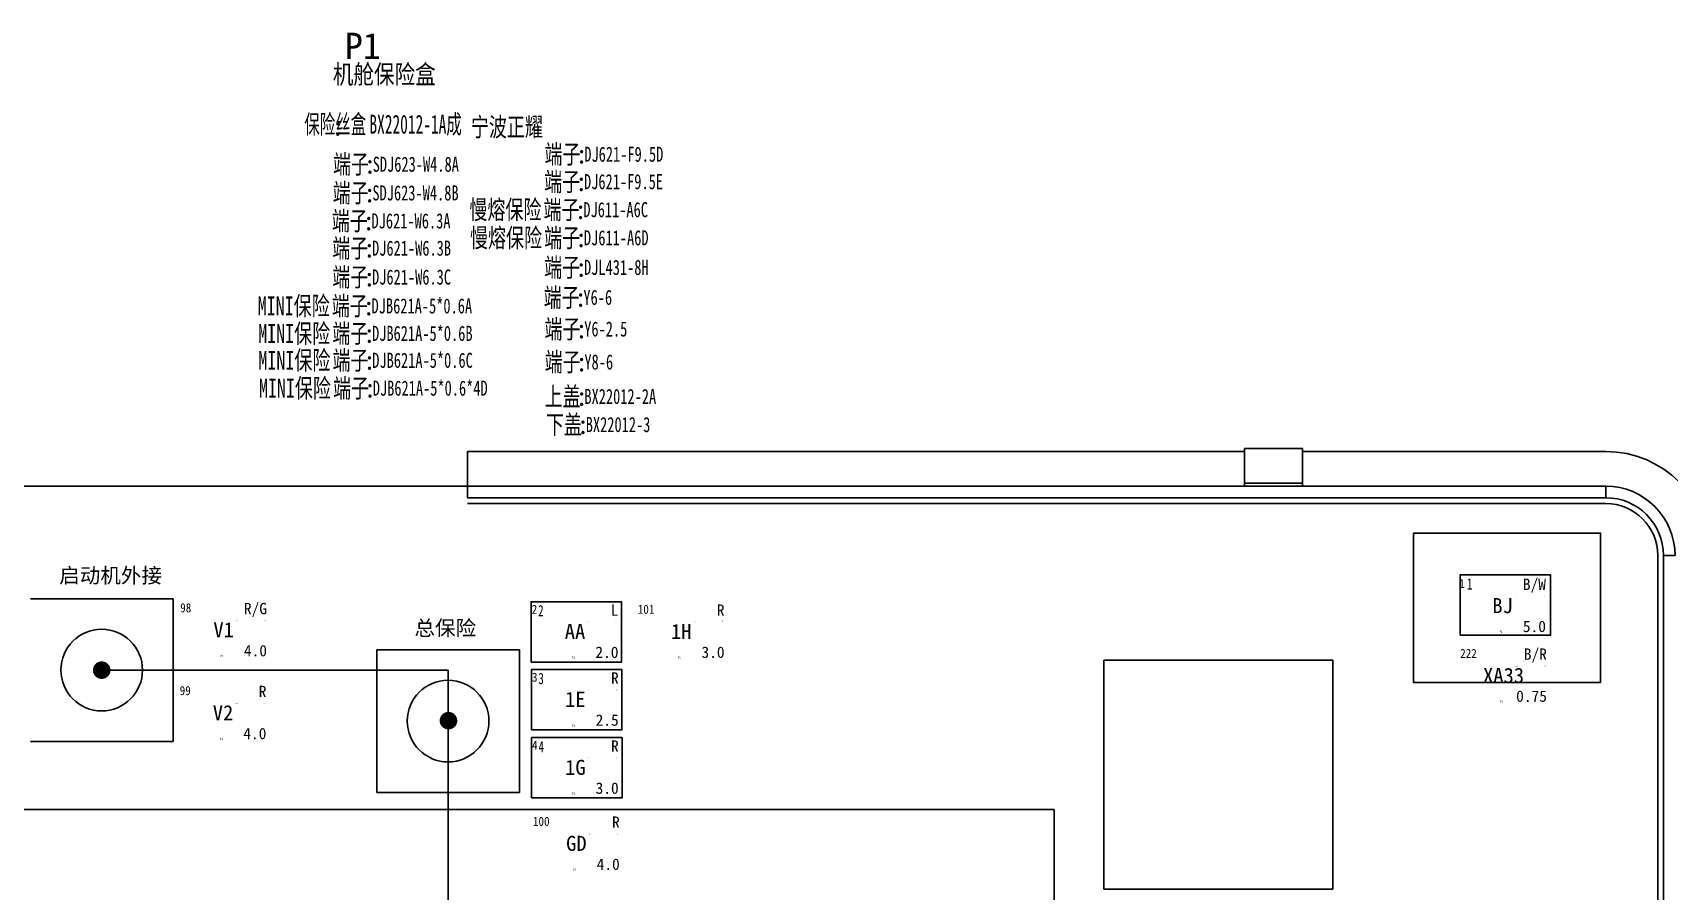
# Model space of a CAD drawing. Header units: millimetres. Extents: x -2653 to 6698, y -4403 to -42.
# Drawn here: x -1253 to -1035.9, y -661.7 to -547.9 of the extents above; entities that cross this region are included whole.
import ezdxf
from ezdxf.enums import TextEntityAlignment as Align

# ---------------------------------------------------------------- set-up
doc = ezdxf.new("R2010")
doc.units = ezdxf.units.MM
doc.header["$MEASUREMENT"] = 0
doc.linetypes.add('ACAD_ISO02W100', pattern=[15, 12, -3])
for name, color, linetype in [('文字', 3, 'Continuous'), ('轮廓线', 7, 'Continuous'), ('连接器-供应商', 43, 'Continuous'), ('连接器-功能', 63, 'Continuous'), ('连接器-名称', 53, 'Continuous'), ('连接器-编码', 52, 'Continuous'), ('附件-供应商', 43, 'Continuous'), ('附件-名称', 53, 'Continuous'), ('附件-数量', 21, 'Continuous'), ('附件-编码', 52, 'Continuous')]:
    doc.layers.add(name, color=color, linetype=linetype)
for name, color, linetype, plot in [('连接器-不打印', 1, 'Continuous', False), ('连接器-位置', 12, 'Continuous', False), ('附件-不打印', 2, 'Continuous', False), ('隐藏-剥皮长度', 2, 'Continuous', False), ('隐藏-加余量', 1, 'Continuous', False), ('隐藏-备注', 1, 'Continuous', False), ('隐藏-孔位', 1, 'Continuous', False), ('隐藏-对应端子', 2, 'Continuous', False), ('隐藏-规格', 1, 'Continuous', False), ('隐藏-辅助信息', 3, 'Continuous', False), ('隐藏-防水栓', 2, 'Continuous', False)]:
    doc.layers.add(name, color=color, linetype=linetype, plot=plot)
doc.styles.add('CL', font='', dxfattribs={"height": 2})
doc.styles.get("Standard").update_dxf_attribs({"font": 'txt', "bigfont": 'gbcbig.shx'})
doc.styles.add('灯泡', font='', dxfattribs={"width": 0.7})
doc.styles.get('CL').set_extended_font_data('SimSun')
doc.styles.get('灯泡').set_extended_font_data('NSimSun')

# ---------------------------------------------------------------- blocks, each defined once
blk = doc.blocks.new('连接器')
at = {"layer": '文字', "style": 'CL'}
blk.add_text(':', height=2.5, dxfattribs=at).set_placement((-3.93, -4.36), align=Align.MIDDLE_CENTER)
at = {"layer": '连接器-不打印', "color": 2, "style": 'CL', "width": 0.6, "flags": 5}
for tag, p in [('供方编码', (-7.19, -6.29)), ('数量', (-5.12, -5.84))]:
    blk.add_attdef(tag, text='', height=0.2, dxfattribs=at).set_placement(p, align=Align.MIDDLE_LEFT)
at = {"layer": '连接器-不打印', "color": 3, "style": 'CL', "width": 0.6, "flags": 5}
for tag, p in [('工位', (-7.19, -5.84)), ('规格', (-2.94, -5.84))]:
    blk.add_attdef(tag, text='', height=0.2, dxfattribs=at).set_placement(p, align=Align.MIDDLE_LEFT)
at = {"layer": '连接器-不打印', "color": 1, "style": 'CL', "width": 0.6, "flags": 5}
for tag, p in [('选项', (-7.19, -6.06)), ('备注', (-2.94, -6.06))]:
    blk.add_attdef(tag, text='', height=0.2, dxfattribs=at).set_placement(p, align=Align.MIDDLE_LEFT)
at = {"layer": '连接器-不打印', "color": 1, "style": 'CL', "width": 0.6, "flags": 1}
for tag, p in [('加余量', (-4.97, -6.06)), ('单位', (-4.97, -6.29)), ('自带线', (-2.77, -6.29))]:
    blk.add_attdef(tag, text='', height=0.2, dxfattribs=at).set_placement(p, align=Align.MIDDLE_CENTER)
at = {"layer": '连接器-位置', "color": 1, "style": 'CL', "flags": 4}
blk.add_attdef('位置', text='', height=3.5, dxfattribs=at).set_placement((-4.41, 2.42), align=Align.MIDDLE_CENTER)
at = {"layer": '连接器-供应商', "color": 3, "style": 'CL', "width": 0.6, "flags": 4}
blk.add_attdef('供应商', text='', height=2.5, dxfattribs=at).set_placement((-16.81, -4.38), align=Align.MIDDLE_RIGHT)
at = {"layer": '连接器-功能', "color": 3, "style": 'CL', "width": 0.8, "flags": 4}
blk.add_attdef('功能', text='', height=2.5, dxfattribs=at).set_placement((-4.34, -1.26), align=Align.MIDDLE_CENTER)
at = {"layer": '连接器-名称', "color": 3, "style": 'CL', "width": 0.6, "flags": 4}
blk.add_attdef('名称', text='', height=2.5, dxfattribs=at).set_placement((-4.1, -4.36), align=Align.MIDDLE_RIGHT)
at = {"layer": '连接器-编码', "color": 2, "style": 'CL', "width": 0.6, "flags": 4}
blk.add_attdef('编码', text='', height=2.5, dxfattribs=at).set_placement((-3.66, -4.36), align=Align.MIDDLE_LEFT)
blk = doc.blocks.new('附件')
at = {"layer": '文字', "color": 3, "style": 'CL'}
blk.add_text(':', height=2.5, dxfattribs=at).set_placement((-3.79, -0.38), align=Align.MIDDLE_CENTER)
at = {"layer": '附件-不打印', "color": 3, "style": 'CL', "width": 0.7, "flags": 5}
for tag, p in [('供方编码', (-8.49, -1.62)), ('范围', (-8.49, -1.32)), ('工位', (-6.9, -1.32)), ('位置', (-5.31, -1.32))]:
    blk.add_attdef(tag, text='', height=0.2, dxfattribs=at).set_placement(p, align=Align.MIDDLE_CENTER)
at = {"layer": '附件-不打印', "color": 1, "style": 'CL'}
for tag, width, flags, p in [('选项', 0.7, 13, (-6.9, -1.62)), ('备注', 0.7, 5, (-5.31, -1.62)), ('规格', 0.7, 5, (-3.72, -1.62)), ('单位', 0.6, 1, (-3.72, -1.32))]:
    blk.add_attdef(tag, text='', height=0.2, dxfattribs=dict(at, width=width, flags=flags)).set_placement(p, align=Align.MIDDLE_CENTER)
at = {"layer": '附件-供应商', "color": 3, "style": 'CL', "width": 0.7, "flags": 8}
blk.add_attdef('供应商', text='', height=2.5, dxfattribs=at).set_placement((-13.4, -0.42), align=Align.MIDDLE_RIGHT)
at = {"layer": '附件-名称', "color": 3, "style": 'CL', "width": 0.7, "flags": 4}
blk.add_attdef('名称', text='', height=2.5, dxfattribs=at).set_placement((-3.92, -0.38), align=Align.MIDDLE_RIGHT)
at = {"layer": '附件-数量', "color": 2, "style": 'CL', "width": 0.7, "flags": 2}
blk.add_attdef('*', text='', height=1, dxfattribs=at).set_placement((15.72, -0.38), align=Align.MIDDLE_CENTER)
at = {"layer": '附件-数量', "color": 2, "style": 'CL', "width": 0.7, "flags": 4}
blk.add_attdef('数量', text='', height=1.2, dxfattribs=at).set_placement((16.07, -0.38), align=Align.MIDDLE_LEFT)
at = {"layer": '附件-编码', "color": 2, "style": 'CL', "width": 0.7, "flags": 4}
blk.add_attdef('编码', text='', height=2.5, dxfattribs=at).set_placement((-3.65, -0.38), align=Align.MIDDLE_LEFT)
blk = doc.blocks.new('BX22012-1成')
at = {"color": 0, "lineweight": -3}
for p, q in [((1149.9, 297.79), (1046.84, 297.79)), ((1192.42, 297.79), (1157.56, 297.79)), ((961.03, 293.2), (1046.84, 293.2)), ((1046.84, 293.2), (1197.79, 293.2)), ((1046.84, 291.66), (1197.79, 291.66)), ((1046.84, 290.9), (1197.79, 290.9)), ((1204.68, 284), (1204.68, 76.12)), ((1205.45, 284), (1205.45, 76.11)), ((1131.23, 270.11), (1131.23, 239.75)), ((1131.23, 270.11), (1161.59, 270.11)), ((1161.59, 239.75), (1161.59, 270.11)), ((1044.27, 268.81), (998.33, 268.81)), ((1044.27, 268.81), (1044.27, 223.25)), ((1124.63, 250.31), (950.3, 250.31)), ((1124.63, 146.69), (1124.63, 250.31)), ((1161.59, 239.75), (1131.23, 239.75))]:
    blk.add_line(p, q, dxfattribs=at)
at = {"color": 0, "lineweight": -3, "ltscale": 0.101352}
for p, q in [((1046.84, 293.2), (1046.84, 297.79)), ((1149.9, 297.79), (1149.9, 293.2)), ((1157.56, 293.2), (1157.56, 297.79))]:
    blk.add_line(p, q, dxfattribs=at)
at = {"color": 0, "lineweight": -3, "ltscale": 0.168919}
for p, q in [((1157.56, 298.18), (1149.9, 298.18)), ((1157.56, 293.58), (1149.9, 293.58))]:
    blk.add_line(p, q, dxfattribs=at)
at = {"color": 0, "lineweight": -3, "ltscale": 0.008446}
for p, q in [((1149.9, 297.79), (1149.9, 298.18)), ((1157.56, 297.79), (1157.56, 298.18))]:
    blk.add_line(p, q, dxfattribs=at)
at = {"color": 0, "lineweight": -3, "ltscale": 0.118243}
blk.add_line((1197.79, 297.79), (1192.42, 297.79), dxfattribs=at)
at = {"color": 0, "lineweight": -3, "ltscale": 0.033783}
for p, q in [((1046.84, 293.2), (1046.84, 291.66)), ((1197.79, 291.66), (1197.79, 293.2))]:
    blk.add_line(p, q, dxfattribs=at)
at = {"color": 0, "lineweight": -3, "ltscale": 0.033784}
blk.add_line((1206.98, 284), (1205.45, 284), dxfattribs=at)
at = {"color": 0, "lineweight": -3, "ltscale": 0.472973}
for p, q in [((1007.79, 278.26), (988.87, 278.26)), ((988.87, 259.35), (1007.79, 259.35))]:
    blk.add_line(p, q, dxfattribs=at)
at = {"color": 0, "lineweight": -3, "ltscale": 0.472972}
for p, q in [((1007.79, 259.35), (1007.79, 278.26)), ((1053.73, 271.51), (1034.81, 271.51)), ((1034.81, 271.51), (1034.81, 252.59)), ((1053.73, 252.59), (1053.73, 271.51)), ((1034.81, 252.59), (1053.73, 252.59))]:
    blk.add_line(p, q, dxfattribs=at)
at = {"color": 0, "lineweight": -3}
for points in [[(1172.29, 286.97), (1197.1, 286.97), (1197.1, 267.18), (1172.29, 267.18)], [(1178.47, 273.43), (1190.47, 273.43), (1190.47, 281.43), (1178.47, 281.43)], [(1055.28, 269.88), (1067.28, 269.88), (1067.28, 277.88), (1055.28, 277.88)], [(1055.32, 260.88), (1067.32, 260.88), (1067.32, 268.88), (1055.32, 268.88)], [(1055.33, 251.86), (1067.33, 251.86), (1067.33, 259.86), (1055.33, 259.86)]]:
    blk.add_lwpolyline(points, close=True, dxfattribs=at)
for centre in [(998.33, 268.81), (1044.27, 262.05)]:
    blk.add_circle(centre, 5.41, dxfattribs=at)
for radius in [13.79, 9.19, 7.66, 6.9]:
    blk.add_arc((1197.79, 284), radius, 0, 90, dxfattribs=at)
for points in [[(998.33, 268.81), (997.36, 269.45), (997.18, 269.03), (997.25, 269.25)], [(998.33, 268.81), (997.68, 269.78), (997.36, 269.45), (997.5, 269.63)], [(998.33, 268.81), (998.1, 269.95), (997.68, 269.78), (997.88, 269.88)], [(998.33, 268.81), (998.44, 267.64), (998.1, 269.95), (998.33, 269.97)], [(998.56, 269.95), (998.33, 269.97), (998.56, 267.66), (998.44, 267.64)], [(998.56, 269.95), (998.56, 267.66), (998.78, 269.88), (998.67, 267.69)], [(998.67, 267.69), (998.78, 267.73), (998.78, 269.88), (998.88, 267.78)], [(998.78, 269.88), (998.88, 267.78), (998.98, 269.78), (998.98, 267.84)], [(999.15, 269.63), (998.98, 269.78), (999.15, 267.98), (999.07, 267.9)], [(998.98, 269.78), (998.98, 267.84), (999.07, 267.9)], [(999.15, 269.63), (999.15, 267.98), (999.3, 269.45), (999.23, 268.07)], [(999.23, 268.07), (999.3, 268.16), (999.3, 269.45), (999.36, 268.26)], [(999.3, 269.45), (999.36, 268.26), (999.41, 269.25), (999.41, 268.36)], [(999.47, 269.03), (999.41, 269.25), (999.47, 268.58), (999.45, 268.47)], [(999.41, 269.25), (999.41, 268.36), (999.45, 268.47)], [(998.33, 268.81), (997.18, 269.03), (997.17, 268.69), (997.16, 268.81)], [(998.33, 268.81), (997.17, 268.69), (997.21, 268.47), (997.18, 268.58)], [(998.33, 268.81), (997.21, 268.47), (997.3, 268.26), (997.25, 268.36)], [(998.33, 268.81), (997.3, 268.26), (997.43, 268.07), (997.36, 268.16)], [(998.33, 268.81), (997.43, 268.07), (997.59, 267.9), (997.5, 267.98)], [(998.33, 268.81), (997.59, 267.9), (997.78, 267.78), (997.68, 267.84)], [(998.33, 268.81), (997.78, 267.78), (997.99, 267.69), (997.88, 267.73)], [(998.33, 268.81), (997.99, 267.69), (998.21, 267.64), (998.1, 267.66)], [(998.33, 268.81), (998.21, 267.64), (998.44, 267.64), (998.33, 267.64)], [(999.47, 269.03), (999.47, 268.58), (999.5, 268.81), (999.49, 268.69)], [(1044.32, 262.1), (1043.35, 262.75), (1043.17, 262.33), (1043.24, 262.55)], [(1044.32, 262.1), (1043.67, 263.08), (1043.35, 262.75), (1043.49, 262.93)], [(1044.32, 262.1), (1044.09, 263.25), (1043.67, 263.08), (1043.87, 263.18)], [(1044.32, 262.1), (1044.43, 260.94), (1044.09, 263.25), (1044.32, 263.27)], [(1044.54, 263.25), (1044.32, 263.27), (1044.54, 260.96), (1044.43, 260.94)], [(1044.54, 263.25), (1044.54, 260.96), (1044.76, 263.18), (1044.65, 260.99)], [(1044.65, 260.99), (1044.76, 261.03), (1044.76, 263.18), (1044.87, 261.08)], [(1044.76, 263.18), (1044.87, 261.08), (1044.96, 263.08), (1044.96, 261.13)], [(1045.14, 262.93), (1044.96, 263.08), (1045.14, 261.28), (1045.06, 261.2)], [(1044.96, 263.08), (1044.96, 261.13), (1045.06, 261.2)], [(1045.14, 262.93), (1045.14, 261.28), (1045.29, 262.75), (1045.22, 261.36)], [(1045.22, 261.36), (1045.29, 261.46), (1045.29, 262.75), (1045.35, 261.55)], [(1045.29, 262.75), (1045.35, 261.55), (1045.39, 262.55), (1045.39, 261.66)], [(1044.32, 262.1), (1043.17, 262.33), (1043.16, 261.99), (1043.15, 262.1)], [(1044.32, 262.1), (1043.16, 261.99), (1043.2, 261.77), (1043.17, 261.88)], [(1044.32, 262.1), (1043.2, 261.77), (1043.29, 261.55), (1043.24, 261.66)], [(1044.32, 262.1), (1043.29, 261.55), (1043.41, 261.36), (1043.35, 261.46)], [(1044.32, 262.1), (1043.41, 261.36), (1043.58, 261.2), (1043.49, 261.28)], [(1044.32, 262.1), (1043.58, 261.2), (1043.77, 261.08), (1043.67, 261.13)], [(1044.32, 262.1), (1043.77, 261.08), (1043.98, 260.99), (1043.87, 261.03)], [(1044.32, 262.1), (1043.98, 260.99), (1044.2, 260.94), (1044.09, 260.96)], [(1044.32, 262.1), (1044.2, 260.94), (1044.43, 260.94), (1044.32, 260.94)], [(1045.46, 262.33), (1045.39, 262.55), (1045.46, 261.88), (1045.43, 261.77)], [(1045.39, 262.55), (1045.39, 261.66), (1045.43, 261.77)], [(1045.46, 262.33), (1045.46, 261.88), (1045.48, 262.1), (1045.48, 261.99)]]:
    blk.add_solid(points, dxfattribs=at)
at = {"color": 0, "lineweight": -3, "char_height": 1.5, "width": 3.6791, "attachment_point": 1, "style": '灯泡'}
for s, insert in [('1', (1179.4, 280.99)), ('2', (1056.21, 277.45)), ('3', (1056.25, 268.45)), ('4', (1056.26, 259.42))]:
    blk.add_mtext(s, dxfattribs=dict(at, insert=insert))
blk = doc.blocks.new('电线2')
at = {"layer": '轮廓线', "color": 7, "style": 'CL', "flags": 4}
for tag, p in [('颜色', (5.88, 2.8)), ('线径', (5.88, -2.78))]:
    blk.add_attdef(tag, text='', height=1.5, dxfattribs=at).set_placement(p, align=Align.MIDDLE_RIGHT)
blk.add_attdef('线号', text='', height=2, dxfattribs=at).set_placement((0.13, -0.02), align=Align.MIDDLE_CENTER)
at = {"layer": '隐藏-剥皮长度', "color": 2, "style": 'CL', "width": 0.9, "flags": 4}
blk.add_attdef('剥皮', text='', height=0.1, dxfattribs=at).set_placement((5.74, 1.22), align=Align.MIDDLE_RIGHT)
at = {"layer": '隐藏-加余量', "color": 1, "style": 'CL', "width": 0.9, "flags": 4}
blk.add_attdef('加余量', text='', height=0.1, dxfattribs=at).set_placement((5.74, 1.36), align=Align.MIDDLE_RIGHT)
at = {"layer": '隐藏-备注', "color": 1, "style": 'CL', "width": 0.9, "flags": 5}
blk.add_attdef('备注', text='', height=0.1, dxfattribs=at).set_placement((3.7, -1.38), align=Align.MIDDLE_CENTER)
at = {"layer": '隐藏-孔位', "color": 6, "style": 'CL', "width": 0.9, "flags": 4}
blk.add_attdef('孔位', text='', height=1.2, dxfattribs=at).set_placement((-5.62, 2.91), align=Align.MIDDLE_LEFT)
at = {"layer": '隐藏-对应端子', "color": 2, "style": 'CL', "width": 0.9, "flags": 4}
blk.add_attdef('对应簧片', text='', height=0.1, dxfattribs=at).set_placement((2.06, 1.21), align=Align.MIDDLE_RIGHT)
at = {"layer": '隐藏-规格', "color": 1, "style": 'CL', "width": 0.9, "flags": 5}
blk.add_attdef('规格', text='', height=0.2, dxfattribs=at).set_placement((5.74, -1.39), align=Align.MIDDLE_RIGHT)
at = {"layer": '隐藏-辅助信息', "color": 3, "style": 'CL', "width": 0.9, "flags": 5}
for tag, p in [('供方编码', (3.7, 1.24)), ('编码', (3.7, 1.37))]:
    blk.add_attdef(tag, text='', height=0.1, dxfattribs=at).set_placement(p, align=Align.MIDDLE_CENTER)
at = {"layer": '隐藏-辅助信息', "color": 2, "style": 'CL', "width": 0.9, "flags": 5}
for tag, p in [('辅助', (3.7, 1.51)), ('标识管', (3.7, -1.14))]:
    blk.add_attdef(tag, text='', height=0.1, dxfattribs=at).set_placement(p, align=Align.MIDDLE_CENTER)
at = {"layer": '隐藏-辅助信息', "color": 3, "style": 'CL', "width": 0.9, "flags": 5}
for tag, p in [('线种', (2.06, -1.26)), ('工位', (2.06, -1.38))]:
    blk.add_attdef(tag, text='', height=0.1, dxfattribs=at).set_placement(p, align=Align.MIDDLE_RIGHT)
at = {"layer": '隐藏-辅助信息', "color": 1, "style": 'CL', "width": 0.9, "flags": 5}
blk.add_attdef('选项', text='', height=0.1, dxfattribs=at).set_placement((3.7, -1.26), align=Align.MIDDLE_CENTER)
at = {"layer": '隐藏-辅助信息', "color": 4, "style": 'CL', "width": 0.9, "flags": 4}
blk.add_attdef('位置', text='', height=0.3, dxfattribs=at).set_placement((-0.09, -3.49), align=Align.MIDDLE_CENTER)
at = {"layer": '隐藏-防水栓', "color": 2, "style": 'CL', "width": 0.9, "flags": 4}
blk.add_attdef('防水栓', text='', height=0.1, dxfattribs=at).set_placement((2.06, 1.36), align=Align.MIDDLE_RIGHT)

msp = doc.modelspace()

# ---------------------------------------------------------------- block references
at = {"lineweight": -3}
ref = msp.add_blockref('连接器', (-1208.57, -555.97), dxfattribs=at)
ref.add_attrib('位置', 'P1', dxfattribs={"layer": '连接器-位置', "color": 1, "height": 3.5, "style": 'CL', "flags": 8}).set_placement((-1209.18, -549.69), align=Align.MIDDLE_CENTER)
ref.add_attrib('功能', '机舱保险盒', dxfattribs={"layer": '连接器-功能', "color": 3, "height": 2.5, "style": 'CL', "width": 0.8, "flags": 8}).set_placement((-1213.16, -553.45), align=Align.MIDDLE_LEFT)
ref.add_attrib('名称', '保险丝盒', dxfattribs={"layer": '连接器-名称', "color": 3, "height": 2.5, "style": 'CL', "width": 0.6, "flags": 8}).set_placement((-1208.75, -560.06), align=Align.MIDDLE_RIGHT)
ref.add_attrib('编码', 'BX22012-1A成', dxfattribs={"layer": '连接器-编码', "color": 2, "height": 2.5, "style": 'CL', "width": 0.6}).set_placement((-1208.31, -560.06), align=Align.MIDDLE_LEFT)
ref = msp.add_blockref('附件', (-1204.45, -564.99), dxfattribs=at)
ref.add_attrib('名称', '端子', dxfattribs={"layer": '附件-名称', "color": 3, "height": 2.5, "style": 'CL', "width": 0.7, "flags": 8}).set_placement((-1208.37, -565.37), align=Align.MIDDLE_RIGHT)
ref.add_attrib('编码', 'SDJ623-W4.8A', dxfattribs={"layer": '附件-编码', "color": 2, "height": 2, "style": 'CL', "width": 0.7}).set_placement((-1207.87, -565.37), align=Align.MIDDLE_LEFT)
ref = msp.add_blockref('附件', (-1176.38, -563.65), dxfattribs=at)
ref.add_attrib('名称', '端子', dxfattribs={"layer": '附件-名称', "color": 3, "height": 2.5, "style": 'CL', "width": 0.7, "flags": 8}).set_placement((-1180.31, -564.04), align=Align.MIDDLE_RIGHT)
ref.add_attrib('编码', 'DJ621-F9.5D', dxfattribs={"layer": '附件-编码', "color": 2, "height": 2, "style": 'CL', "width": 0.7}).set_placement((-1179.81, -564.04), align=Align.MIDDLE_LEFT)
ref = msp.add_blockref('附件', (-1176.42, -567.3), dxfattribs=at)
ref.add_attrib('名称', '端子', dxfattribs={"layer": '附件-名称', "color": 3, "height": 2.5, "style": 'CL', "width": 0.7, "flags": 8}).set_placement((-1180.35, -567.68), align=Align.MIDDLE_RIGHT)
ref.add_attrib('编码', 'DJ621-F9.5E', dxfattribs={"layer": '附件-编码', "color": 2, "height": 2, "style": 'CL', "width": 0.7}).set_placement((-1179.85, -567.68), align=Align.MIDDLE_LEFT)
ref = msp.add_blockref('附件', (-1204.49, -568.79), dxfattribs=at)
ref.add_attrib('名称', '端子', dxfattribs={"layer": '附件-名称', "color": 3, "height": 2.5, "style": 'CL', "width": 0.7, "flags": 8}).set_placement((-1208.41, -569.17), align=Align.MIDDLE_RIGHT)
ref.add_attrib('编码', 'SDJ623-W4.8B', dxfattribs={"layer": '附件-编码', "color": 2, "height": 2, "style": 'CL', "width": 0.7}).set_placement((-1207.91, -569.17), align=Align.MIDDLE_LEFT)
ref = msp.add_blockref('附件', (-1176.51, -571.01), dxfattribs=at)
ref.add_attrib('名称', '端子', dxfattribs={"layer": '附件-名称', "color": 3, "height": 2.5, "style": 'CL', "width": 0.7, "flags": 8}).set_placement((-1180.44, -571.39), align=Align.MIDDLE_RIGHT)
ref.add_attrib('备注', '慢熔保险', dxfattribs={"layer": '附件-不打印', "color": 1, "height": 2.5, "style": 'CL', "width": 0.7, "flags": 8}).set_placement((-1185.5, -572.64), align=Align.RIGHT)
ref.add_attrib('编码', 'DJ611-A6C', dxfattribs={"layer": '附件-编码', "color": 2, "height": 2, "style": 'CL', "width": 0.7}).set_placement((-1179.94, -571.39), align=Align.MIDDLE_LEFT)
ref = msp.add_blockref('附件', (-1204.61, -572.5), dxfattribs=at)
ref.add_attrib('名称', '端子', dxfattribs={"layer": '附件-名称', "color": 3, "height": 2.5, "style": 'CL', "width": 0.7, "flags": 8}).set_placement((-1208.53, -572.88), align=Align.MIDDLE_RIGHT)
ref.add_attrib('编码', 'DJ621-W6.3A', dxfattribs={"layer": '附件-编码', "color": 2, "height": 2, "style": 'CL', "width": 0.7}).set_placement((-1208.03, -572.88), align=Align.MIDDLE_LEFT)
ref = msp.add_blockref('附件', (-1204.53, -576.11), dxfattribs=at)
ref.add_attrib('名称', '端子', dxfattribs={"layer": '附件-名称', "color": 3, "height": 2.5, "style": 'CL', "width": 0.7, "flags": 8}).set_placement((-1208.46, -576.49), align=Align.MIDDLE_RIGHT)
ref.add_attrib('编码', 'DJ621-W6.3B', dxfattribs={"layer": '附件-编码', "color": 2, "height": 2, "style": 'CL', "width": 0.7}).set_placement((-1207.96, -576.49), align=Align.MIDDLE_LEFT)
ref = msp.add_blockref('附件', (-1176.44, -574.73), dxfattribs=at)
ref.add_attrib('名称', '端子', dxfattribs={"layer": '附件-名称', "color": 3, "height": 2.5, "style": 'CL', "width": 0.7, "flags": 8}).set_placement((-1180.36, -575.12), align=Align.MIDDLE_RIGHT)
ref.add_attrib('备注', '慢熔保险', dxfattribs={"layer": '附件-不打印', "color": 1, "height": 2.5, "style": 'CL', "width": 0.7, "flags": 8}).set_placement((-1185.42, -576.37), align=Align.RIGHT)
ref.add_attrib('编码', 'DJ611-A6D', dxfattribs={"layer": '附件-编码', "color": 2, "height": 2, "style": 'CL', "width": 0.7}).set_placement((-1179.86, -575.12), align=Align.MIDDLE_LEFT)
ref = msp.add_blockref('附件', (-1204.53, -579.94), dxfattribs=at)
ref.add_attrib('名称', '端子', dxfattribs={"layer": '附件-名称', "color": 3, "height": 2.5, "style": 'CL', "width": 0.7, "flags": 8}).set_placement((-1208.46, -580.32), align=Align.MIDDLE_RIGHT)
ref.add_attrib('编码', 'DJ621-W6.3C', dxfattribs={"layer": '附件-编码', "color": 2, "height": 2, "style": 'CL', "width": 0.7}).set_placement((-1207.96, -580.32), align=Align.MIDDLE_LEFT)
ref = msp.add_blockref('附件', (-1176.43, -578.66), dxfattribs=at)
ref.add_attrib('名称', '端子', dxfattribs={"layer": '附件-名称', "color": 3, "height": 2.5, "style": 'CL', "width": 0.7, "flags": 8}).set_placement((-1180.35, -579.04), align=Align.MIDDLE_RIGHT)
ref.add_attrib('编码', 'DJL431-8H', dxfattribs={"layer": '附件-编码', "color": 2, "height": 2, "style": 'CL', "width": 0.7}).set_placement((-1179.85, -579.04), align=Align.MIDDLE_LEFT)
ref = msp.add_blockref('附件', (-1176.51, -582.64), dxfattribs=at)
ref.add_attrib('名称', '端子', dxfattribs={"layer": '附件-名称', "color": 3, "height": 2.5, "style": 'CL', "width": 0.7, "flags": 8}).set_placement((-1180.43, -583.02), align=Align.MIDDLE_RIGHT)
ref.add_attrib('编码', 'Y6-6', dxfattribs={"layer": '附件-编码', "color": 2, "height": 2, "style": 'CL', "width": 0.7}).set_placement((-1179.93, -583.02), align=Align.MIDDLE_LEFT)
ref = msp.add_blockref('附件', (-1204.6, -583.77), dxfattribs=at)
ref.add_attrib('名称', '端子', dxfattribs={"layer": '附件-名称', "color": 3, "height": 2.5, "style": 'CL', "width": 0.7, "flags": 8}).set_placement((-1208.52, -584.15), align=Align.MIDDLE_RIGHT)
ref.add_attrib('备注', 'MINI保险', dxfattribs={"layer": '附件-不打印', "color": 1, "height": 2.5, "style": 'CL', "width": 0.7, "flags": 8}).set_placement((-1213.58, -585.4), align=Align.RIGHT)
ref.add_attrib('编码', 'DJB621A-5*0.6A', dxfattribs={"layer": '附件-编码', "color": 2, "height": 2, "style": 'CL', "width": 0.7}).set_placement((-1208.02, -584.15), align=Align.MIDDLE_LEFT)
ref = msp.add_blockref('附件', (-1176.4, -586.82), dxfattribs=at)
ref.add_attrib('名称', '端子', dxfattribs={"layer": '附件-名称', "color": 3, "height": 2.5, "style": 'CL', "width": 0.7, "flags": 8}).set_placement((-1180.32, -587.21), align=Align.MIDDLE_RIGHT)
ref.add_attrib('编码', 'Y6-2.5', dxfattribs={"layer": '附件-编码', "color": 2, "height": 2, "style": 'CL', "width": 0.7}).set_placement((-1179.82, -587.21), align=Align.MIDDLE_LEFT)
ref = msp.add_blockref('附件', (-1204.54, -587.41), dxfattribs=at)
ref.add_attrib('名称', '端子', dxfattribs={"layer": '附件-名称', "color": 3, "height": 2.5, "style": 'CL', "width": 0.7, "flags": 8}).set_placement((-1208.46, -587.79), align=Align.MIDDLE_RIGHT)
ref.add_attrib('备注', 'MINI保险', dxfattribs={"layer": '附件-不打印', "color": 1, "height": 2.5, "style": 'CL', "width": 0.7, "flags": 8}).set_placement((-1213.52, -589.05), align=Align.RIGHT)
ref.add_attrib('编码', 'DJB621A-5*0.6B', dxfattribs={"layer": '附件-编码', "color": 2, "height": 2, "style": 'CL', "width": 0.7}).set_placement((-1207.96, -587.79), align=Align.MIDDLE_LEFT)
ref = msp.add_blockref('附件', (-1204.51, -590.98), dxfattribs=at)
ref.add_attrib('名称', '端子', dxfattribs={"layer": '附件-名称', "color": 3, "height": 2.5, "style": 'CL', "width": 0.7, "flags": 8}).set_placement((-1208.43, -591.36), align=Align.MIDDLE_RIGHT)
ref.add_attrib('备注', 'MINI保险', dxfattribs={"layer": '附件-不打印', "color": 1, "height": 2.5, "style": 'CL', "width": 0.7, "flags": 8}).set_placement((-1213.49, -592.61), align=Align.RIGHT)
ref.add_attrib('编码', 'DJB621A-5*0.6C', dxfattribs={"layer": '附件-编码', "color": 2, "height": 2, "style": 'CL', "width": 0.7}).set_placement((-1207.93, -591.36), align=Align.MIDDLE_LEFT)
ref = msp.add_blockref('附件', (-1176.38, -591.2), dxfattribs=at)
ref.add_attrib('名称', '端子', dxfattribs={"layer": '附件-名称', "color": 3, "height": 2.5, "style": 'CL', "width": 0.7, "flags": 8}).set_placement((-1180.3, -591.58), align=Align.MIDDLE_RIGHT)
ref.add_attrib('编码', 'Y8-6', dxfattribs={"layer": '附件-编码', "color": 2, "height": 2, "style": 'CL', "width": 0.7}).set_placement((-1179.8, -591.58), align=Align.MIDDLE_LEFT)
ref = msp.add_blockref('附件', (-1204.44, -594.67), dxfattribs=at)
ref.add_attrib('名称', '端子', dxfattribs={"layer": '附件-名称', "color": 3, "height": 2.5, "style": 'CL', "width": 0.7, "flags": 8}).set_placement((-1208.36, -595.05), align=Align.MIDDLE_RIGHT)
ref.add_attrib('备注', 'MINI保险', dxfattribs={"layer": '附件-不打印', "color": 1, "height": 2.5, "style": 'CL', "width": 0.7, "flags": 8}).set_placement((-1213.42, -596.3), align=Align.RIGHT)
ref.add_attrib('编码', 'DJB621A-5*0.6*4D', dxfattribs={"layer": '附件-编码', "color": 2, "height": 2, "style": 'CL', "width": 0.7}).set_placement((-1207.86, -595.05), align=Align.MIDDLE_LEFT)
ref = msp.add_blockref('附件', (-1176.37, -595.77), dxfattribs=at)
ref.add_attrib('名称', '上盖', dxfattribs={"layer": '附件-名称', "color": 3, "height": 2.5, "style": 'CL', "width": 0.7, "flags": 8}).set_placement((-1180.3, -596.15), align=Align.MIDDLE_RIGHT)
ref.add_attrib('编码', 'BX22012-2A', dxfattribs={"layer": '附件-编码', "color": 2, "height": 2, "style": 'CL', "width": 0.7}).set_placement((-1179.8, -596.15), align=Align.MIDDLE_LEFT)
ref = msp.add_blockref('附件', (-1176.2, -599.5), dxfattribs=at)
ref.add_attrib('名称', '下盖', dxfattribs={"layer": '附件-名称', "color": 3, "height": 2.5, "style": 'CL', "width": 0.7, "flags": 8}).set_placement((-1180.12, -599.88), align=Align.MIDDLE_RIGHT)
ref.add_attrib('编码', 'BX22012-3', dxfattribs={"layer": '附件-编码', "color": 2, "height": 2, "style": 'CL', "width": 0.7}).set_placement((-1179.62, -599.88), align=Align.MIDDLE_LEFT)
msp.add_blockref('BX22012-1成', (-2242.14, -901.24))
ref = msp.add_blockref('电线2', (-1058.16, -623.86), dxfattribs=at)
ref.add_attrib('线号', 'BJ', dxfattribs={"layer": '轮廓线', "color": 7, "height": 2, "style": 'CL'}).set_placement((-1058.03, -623.88), align=Align.MIDDLE_CENTER)
ref.add_attrib('线径', '5.0', dxfattribs={"layer": '轮廓线', "color": 7, "height": 1.5, "style": 'CL'}).set_placement((-1052.28, -626.64), align=Align.MIDDLE_RIGHT)
ref.add_attrib('颜色', 'B/W', dxfattribs={"layer": '轮廓线', "color": 7, "height": 1.5, "style": 'CL'}).set_placement((-1052.28, -621.06), align=Align.MIDDLE_RIGHT)
ref.add_attrib('孔位', '1', dxfattribs={"layer": '隐藏-孔位', "color": 6, "height": 1.2, "style": 'CL', "width": 0.9}).set_placement((-1063.78, -620.95), align=Align.MIDDLE_LEFT)
ref.add_attrib('剥皮', '14.0', dxfattribs={"layer": '隐藏-剥皮长度', "color": 2, "height": 0.1, "style": 'CL', "width": 0.9}).set_placement((-1052.42, -622.64), align=Align.MIDDLE_RIGHT)
ref.add_attrib('对应簧片', 'Y8-6', dxfattribs={"layer": '隐藏-对应端子', "color": 2, "height": 0.1, "style": 'CL', "width": 0.9}).set_placement((-1056.1, -622.65), align=Align.MIDDLE_RIGHT)
ref.add_attrib('位置', 'P1', dxfattribs={"layer": '隐藏-辅助信息', "color": 4, "height": 0.3, "style": 'CL', "width": 0.9}).set_placement((-1058.25, -627.35), align=Align.MIDDLE_CENTER)
ref = msp.add_blockref('电线2', (-1227.77, -627.07), dxfattribs=at)
ref.add_attrib('线号', 'V1', dxfattribs={"layer": '轮廓线', "color": 7, "height": 2, "style": 'CL'}).set_placement((-1227.64, -627.09), align=Align.MIDDLE_CENTER)
ref.add_attrib('线径', '4.0', dxfattribs={"layer": '轮廓线', "color": 7, "height": 1.5, "style": 'CL'}).set_placement((-1221.89, -629.85), align=Align.MIDDLE_RIGHT)
ref.add_attrib('颜色', 'R/G', dxfattribs={"layer": '轮廓线', "color": 7, "height": 1.5, "style": 'CL'}).set_placement((-1221.89, -624.27), align=Align.MIDDLE_RIGHT)
ref.add_attrib('孔位', '98', dxfattribs={"layer": '隐藏-孔位', "color": 6, "height": 1.2, "style": 'CL', "width": 0.9}).set_placement((-1233.4, -624.17), align=Align.MIDDLE_LEFT)
ref.add_attrib('剥皮', '5.0', dxfattribs={"layer": '隐藏-剥皮长度', "color": 2, "height": 0.1, "style": 'CL', "width": 0.9}).set_placement((-1222.03, -625.85), align=Align.MIDDLE_RIGHT)
ref.add_attrib('对应簧片', 'Y6-6', dxfattribs={"layer": '隐藏-对应端子', "color": 2, "height": 0.1, "style": 'CL', "width": 0.9}).set_placement((-1225.71, -625.86), align=Align.MIDDLE_RIGHT)
ref.add_attrib('位置', 'P1', dxfattribs={"layer": '隐藏-辅助信息', "color": 4, "height": 0.3, "style": 'CL', "width": 0.9}).set_placement((-1227.86, -630.56), align=Align.MIDDLE_CENTER)
ref = msp.add_blockref('电线2', (-1181.16, -627.28), dxfattribs=at)
ref.add_attrib('线号', 'AA', dxfattribs={"layer": '轮廓线', "color": 7, "height": 2, "style": 'CL'}).set_placement((-1181.04, -627.3), align=Align.MIDDLE_CENTER)
ref.add_attrib('线径', '2.0', dxfattribs={"layer": '轮廓线', "color": 7, "height": 1.5, "style": 'CL'}).set_placement((-1175.28, -630.06), align=Align.MIDDLE_RIGHT)
ref.add_attrib('颜色', 'L', dxfattribs={"layer": '轮廓线', "color": 7, "height": 1.5, "style": 'CL'}).set_placement((-1175.28, -624.48), align=Align.MIDDLE_RIGHT)
ref.add_attrib('孔位', '2', dxfattribs={"layer": '隐藏-孔位', "color": 6, "height": 1.2, "style": 'CL', "width": 0.9}).set_placement((-1186.79, -624.37), align=Align.MIDDLE_LEFT)
ref.add_attrib('剥皮', '6.5', dxfattribs={"layer": '隐藏-剥皮长度', "color": 2, "height": 0.1, "style": 'CL', "width": 0.9}).set_placement((-1175.42, -626.06), align=Align.MIDDLE_RIGHT)
ref.add_attrib('对应簧片', 'Y6-2.5', dxfattribs={"layer": '隐藏-对应端子', "color": 2, "height": 0.1, "style": 'CL', "width": 0.9}).set_placement((-1179.11, -626.07), align=Align.MIDDLE_RIGHT)
ref.add_attrib('加余量', '100', dxfattribs={"layer": '隐藏-加余量', "color": 1, "height": 0.1, "style": 'CL', "width": 0.9}).set_placement((-1175.42, -625.92), align=Align.MIDDLE_RIGHT)
ref.add_attrib('位置', 'P1', dxfattribs={"layer": '隐藏-辅助信息', "color": 4, "height": 0.3, "style": 'CL', "width": 0.9}).set_placement((-1181.26, -630.77), align=Align.MIDDLE_CENTER)
ref = msp.add_blockref('电线2', (-1167.09, -627.28), dxfattribs=at)
ref.add_attrib('线号', '1H', dxfattribs={"layer": '轮廓线', "color": 7, "height": 2, "style": 'CL'}).set_placement((-1166.96, -627.3), align=Align.MIDDLE_CENTER)
ref.add_attrib('线径', '3.0', dxfattribs={"layer": '轮廓线', "color": 7, "height": 1.5, "style": 'CL'}).set_placement((-1161.21, -630.06), align=Align.MIDDLE_RIGHT)
ref.add_attrib('颜色', 'R', dxfattribs={"layer": '轮廓线', "color": 7, "height": 1.5, "style": 'CL'}).set_placement((-1161.21, -624.48), align=Align.MIDDLE_RIGHT)
ref.add_attrib('孔位', '101', dxfattribs={"layer": '隐藏-孔位', "color": 6, "height": 1.2, "style": 'CL', "width": 0.9}).set_placement((-1172.72, -624.37), align=Align.MIDDLE_LEFT)
ref.add_attrib('剥皮', '6.5', dxfattribs={"layer": '隐藏-剥皮长度', "color": 2, "height": 0.1, "style": 'CL', "width": 0.9}).set_placement((-1161.35, -626.06), align=Align.MIDDLE_RIGHT)
ref.add_attrib('对应簧片', 'Y6-6', dxfattribs={"layer": '隐藏-对应端子', "color": 2, "height": 0.1, "style": 'CL', "width": 0.9}).set_placement((-1165.04, -626.07), align=Align.MIDDLE_RIGHT)
ref.add_attrib('加余量', '100', dxfattribs={"layer": '隐藏-加余量', "color": 1, "height": 0.1, "style": 'CL', "width": 0.9}).set_placement((-1161.35, -625.92), align=Align.MIDDLE_RIGHT)
ref.add_attrib('位置', 'P1', dxfattribs={"layer": '隐藏-辅助信息', "color": 4, "height": 0.3, "style": 'CL', "width": 0.9}).set_placement((-1167.19, -630.77), align=Align.MIDDLE_CENTER)
ref = msp.add_blockref('电线2', (-1058.03, -633.12), dxfattribs=at)
ref.add_attrib('线号', 'XA33', dxfattribs={"layer": '轮廓线', "color": 7, "height": 2, "style": 'CL'}).set_placement((-1057.9, -633.13), align=Align.MIDDLE_CENTER)
ref.add_attrib('线径', '0.75', dxfattribs={"layer": '轮廓线', "color": 7, "height": 1.5, "style": 'CL'}).set_placement((-1052.15, -635.89), align=Align.MIDDLE_RIGHT)
ref.add_attrib('颜色', 'B/R', dxfattribs={"layer": '轮廓线', "color": 7, "height": 1.5, "style": 'CL'}).set_placement((-1052.15, -630.31), align=Align.MIDDLE_RIGHT)
ref.add_attrib('孔位', '222', dxfattribs={"layer": '隐藏-孔位', "color": 6, "height": 1.2, "style": 'CL', "width": 0.9}).set_placement((-1063.65, -630.21), align=Align.MIDDLE_LEFT)
ref.add_attrib('剥皮', '14.0', dxfattribs={"layer": '隐藏-剥皮长度', "color": 2, "height": 0.1, "style": 'CL', "width": 0.9}).set_placement((-1052.28, -631.89), align=Align.MIDDLE_RIGHT)
ref.add_attrib('对应簧片', 'Y8-2.5', dxfattribs={"layer": '隐藏-对应端子', "color": 2, "height": 0.1, "style": 'CL', "width": 0.9}).set_placement((-1055.97, -631.91), align=Align.MIDDLE_RIGHT)
ref.add_attrib('位置', 'P1', dxfattribs={"layer": '隐藏-辅助信息', "color": 4, "height": 0.3, "style": 'CL', "width": 0.9}).set_placement((-1058.12, -636.61), align=Align.MIDDLE_CENTER)
ref = msp.add_blockref('电线2', (-1181.12, -636.28), dxfattribs=at)
ref.add_attrib('线号', '1E', dxfattribs={"layer": '轮廓线', "color": 7, "height": 2, "style": 'CL'}).set_placement((-1181, -636.3), align=Align.MIDDLE_CENTER)
ref.add_attrib('线径', '2.5', dxfattribs={"layer": '轮廓线', "color": 7, "height": 1.5, "style": 'CL'}).set_placement((-1175.25, -639.06), align=Align.MIDDLE_RIGHT)
ref.add_attrib('颜色', 'R', dxfattribs={"layer": '轮廓线', "color": 7, "height": 1.5, "style": 'CL'}).set_placement((-1175.25, -633.48), align=Align.MIDDLE_RIGHT)
ref.add_attrib('孔位', '3', dxfattribs={"layer": '隐藏-孔位', "color": 6, "height": 1.2, "style": 'CL', "width": 0.9}).set_placement((-1186.75, -633.37), align=Align.MIDDLE_LEFT)
ref.add_attrib('剥皮', '6.5', dxfattribs={"layer": '隐藏-剥皮长度', "color": 2, "height": 0.1, "style": 'CL', "width": 0.9}).set_placement((-1175.38, -635.06), align=Align.MIDDLE_RIGHT)
ref.add_attrib('对应簧片', 'Y6-2.5', dxfattribs={"layer": '隐藏-对应端子', "color": 2, "height": 0.1, "style": 'CL', "width": 0.9}).set_placement((-1179.07, -635.07), align=Align.MIDDLE_RIGHT)
ref.add_attrib('加余量', '100', dxfattribs={"layer": '隐藏-加余量', "color": 1, "height": 0.1, "style": 'CL', "width": 0.9}).set_placement((-1175.38, -634.92), align=Align.MIDDLE_RIGHT)
ref.add_attrib('位置', 'P1', dxfattribs={"layer": '隐藏-辅助信息', "color": 4, "height": 0.3, "style": 'CL', "width": 0.9}).set_placement((-1181.22, -639.77), align=Align.MIDDLE_CENTER)
ref = msp.add_blockref('电线2', (-1227.85, -638.06), dxfattribs=at)
ref.add_attrib('线号', 'V2', dxfattribs={"layer": '轮廓线', "color": 7, "height": 2, "style": 'CL'}).set_placement((-1227.72, -638.08), align=Align.MIDDLE_CENTER)
ref.add_attrib('线径', '4.0', dxfattribs={"layer": '轮廓线', "color": 7, "height": 1.5, "style": 'CL'}).set_placement((-1221.97, -640.84), align=Align.MIDDLE_RIGHT)
ref.add_attrib('颜色', 'R', dxfattribs={"layer": '轮廓线', "color": 7, "height": 1.5, "style": 'CL'}).set_placement((-1221.97, -635.26), align=Align.MIDDLE_RIGHT)
ref.add_attrib('孔位', '99', dxfattribs={"layer": '隐藏-孔位', "color": 6, "height": 1.2, "style": 'CL', "width": 0.9}).set_placement((-1233.47, -635.15), align=Align.MIDDLE_LEFT)
ref.add_attrib('剥皮', '5.0', dxfattribs={"layer": '隐藏-剥皮长度', "color": 2, "height": 0.1, "style": 'CL', "width": 0.9}).set_placement((-1222.11, -636.84), align=Align.MIDDLE_RIGHT)
ref.add_attrib('对应簧片', 'Y6-6', dxfattribs={"layer": '隐藏-对应端子', "color": 2, "height": 0.1, "style": 'CL', "width": 0.9}).set_placement((-1225.79, -636.85), align=Align.MIDDLE_RIGHT)
ref.add_attrib('位置', 'P1', dxfattribs={"layer": '隐藏-辅助信息', "color": 4, "height": 0.3, "style": 'CL', "width": 0.9}).set_placement((-1227.94, -641.55), align=Align.MIDDLE_CENTER)
ref = msp.add_blockref('电线2', (-1181.12, -645.3), dxfattribs=at)
ref.add_attrib('线号', '1G', dxfattribs={"layer": '轮廓线', "color": 7, "height": 2, "style": 'CL'}).set_placement((-1181, -645.32), align=Align.MIDDLE_CENTER)
ref.add_attrib('线径', '3.0', dxfattribs={"layer": '轮廓线', "color": 7, "height": 1.5, "style": 'CL'}).set_placement((-1175.25, -648.08), align=Align.MIDDLE_RIGHT)
ref.add_attrib('颜色', 'R', dxfattribs={"layer": '轮廓线', "color": 7, "height": 1.5, "style": 'CL'}).set_placement((-1175.25, -642.5), align=Align.MIDDLE_RIGHT)
ref.add_attrib('孔位', '4', dxfattribs={"layer": '隐藏-孔位', "color": 6, "height": 1.2, "style": 'CL', "width": 0.9}).set_placement((-1186.75, -642.4), align=Align.MIDDLE_LEFT)
ref.add_attrib('剥皮', '6.5', dxfattribs={"layer": '隐藏-剥皮长度', "color": 2, "height": 0.1, "style": 'CL', "width": 0.9}).set_placement((-1175.38, -644.08), align=Align.MIDDLE_RIGHT)
ref.add_attrib('对应簧片', 'Y6-6', dxfattribs={"layer": '隐藏-对应端子', "color": 2, "height": 0.1, "style": 'CL', "width": 0.9}).set_placement((-1179.07, -644.09), align=Align.MIDDLE_RIGHT)
ref.add_attrib('加余量', '100', dxfattribs={"layer": '隐藏-加余量', "color": 1, "height": 0.1, "style": 'CL', "width": 0.9}).set_placement((-1175.38, -643.94), align=Align.MIDDLE_RIGHT)
ref.add_attrib('位置', 'P1', dxfattribs={"layer": '隐藏-辅助信息', "color": 4, "height": 0.3, "style": 'CL', "width": 0.9}).set_placement((-1181.22, -648.79), align=Align.MIDDLE_CENTER)
ref = msp.add_blockref('电线2', (-1180.99, -655.39), dxfattribs=at)
ref.add_attrib('线号', 'GD', dxfattribs={"layer": '轮廓线', "color": 7, "height": 2, "style": 'CL'}).set_placement((-1180.86, -655.4), align=Align.MIDDLE_CENTER)
ref.add_attrib('线径', '4.0', dxfattribs={"layer": '轮廓线', "color": 7, "height": 1.5, "style": 'CL'}).set_placement((-1175.11, -658.16), align=Align.MIDDLE_RIGHT)
ref.add_attrib('颜色', 'R', dxfattribs={"layer": '轮廓线', "color": 7, "height": 1.5, "style": 'CL'}).set_placement((-1175.11, -652.58), align=Align.MIDDLE_RIGHT)
ref.add_attrib('孔位', '100', dxfattribs={"layer": '隐藏-孔位', "color": 6, "height": 1.2, "style": 'CL', "width": 0.9}).set_placement((-1186.62, -652.48), align=Align.MIDDLE_LEFT)
ref.add_attrib('剥皮', '6.5', dxfattribs={"layer": '隐藏-剥皮长度', "color": 2, "height": 0.1, "style": 'CL', "width": 0.9}).set_placement((-1175.25, -654.16), align=Align.MIDDLE_RIGHT)
ref.add_attrib('对应簧片', 'Y6-6', dxfattribs={"layer": '隐藏-对应端子', "color": 2, "height": 0.1, "style": 'CL', "width": 0.9}).set_placement((-1178.94, -654.18), align=Align.MIDDLE_RIGHT)
ref.add_attrib('加余量', '100', dxfattribs={"layer": '隐藏-加余量', "color": 1, "height": 0.1, "style": 'CL', "width": 0.9}).set_placement((-1175.25, -654.02), align=Align.MIDDLE_RIGHT)
ref.add_attrib('位置', 'P1', dxfattribs={"layer": '隐藏-辅助信息', "color": 4, "height": 0.3, "style": 'CL', "width": 0.9}).set_placement((-1181.09, -658.88), align=Align.MIDDLE_CENTER)

# ---------------------------------------------------------------- texts
at = {"layer": '文字', "color": 4, "linetype": 'ACAD_ISO02W100', "lineweight": 13, "ltscale": 0.13, "style": '灯泡', "width": 0.7}
msp.add_text('宁波正耀', height=2.5, dxfattribs=at).set_placement((-1194.85, -561.68))
at = {"layer": '文字', "lineweight": -3, "char_height": 2, "width": 15.8483, "attachment_point": 1}
for s, insert in [('{\\fSimSun|b0|i0|c134|p2;启动机外接}', (-1249.45, -618.88)), ('{\\fSimSun|b0|i0|c134|p2;总保险}', (-1202.34, -625.85))]:
    msp.add_mtext(s, dxfattribs=dict(at, insert=insert))

doc.saveas('drawing.dxf')
